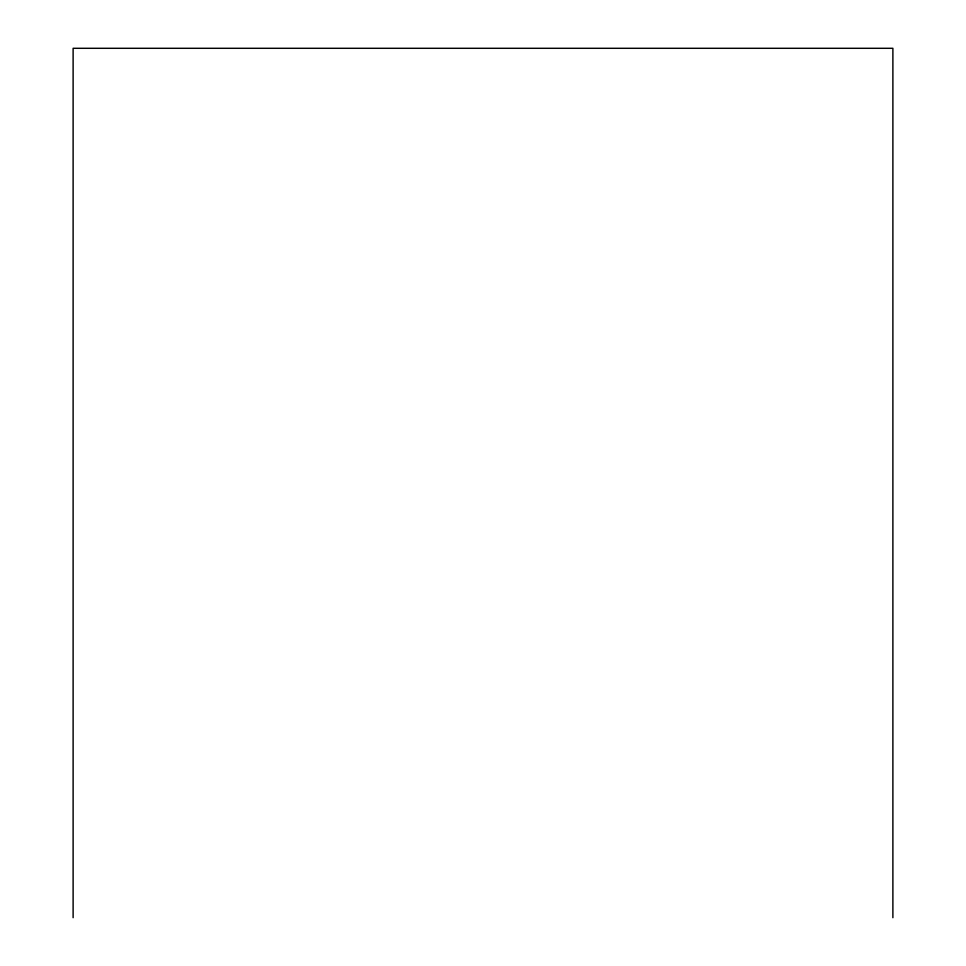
<?xml version="1.0" encoding="UTF-8"?>
<svg xmlns="http://www.w3.org/2000/svg" width="966" height="966" viewBox="0 0 966 966"><rect width="100%" height="100%" fill="white"/><g stroke="black" fill="none" stroke-linecap="round" stroke-linejoin="round"><path stroke-width="1.45" d="M892.886 917.7L892.886 48.3L73.114 48.3L73.114 917.7"/></g></svg>
